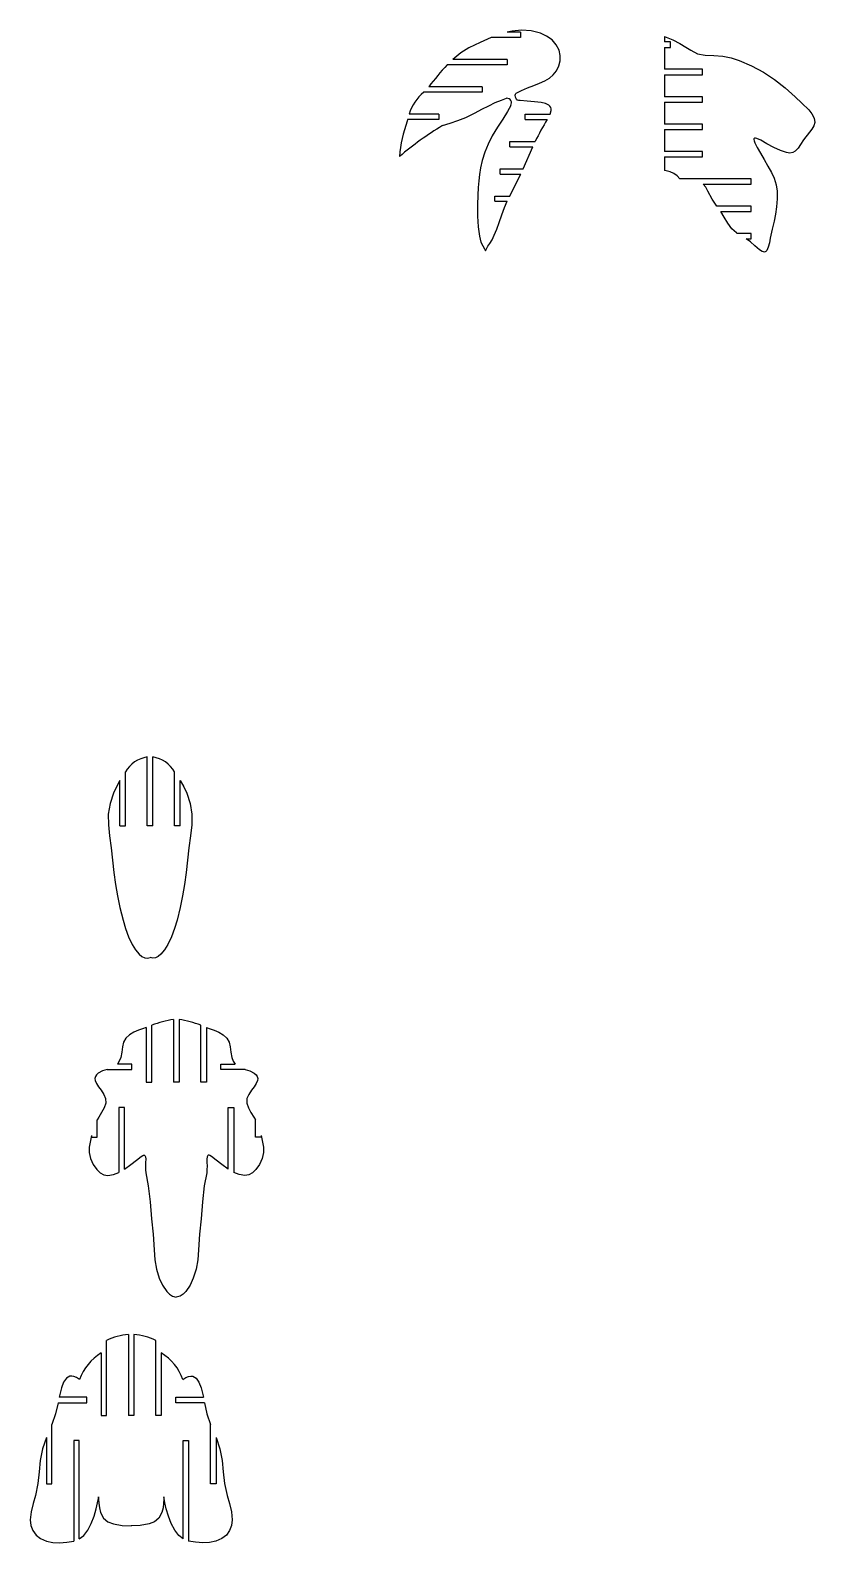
# Model space of a CAD drawing. Extents: x -479 to 866, y -711 to 1020.
# Drawn here: x -345 to 85, y 161 to 991 of the extents above; entities that cross this region are included whole.
import ezdxf

# ---------------------------------------------------------------- set-up
doc = ezdxf.new("R2010")
doc.units = 0
doc.layers.get('0').update_dxf_attribs({"linetype": 'CONTINUOUS'})

msp = doc.modelspace()

# ---------------------------------------------------------------- linework, layer by layer
at = {"color": 7, "linetype": 'CONTINUOUS'}
for p, q in [((-76.21, 990.02), (-83.52, 990.02)), ((-76.21, 990.02), (-76.21, 987.02)), ((2.69, 987.64), (2.69, 984.56)), ((-76.21, 987.02), (-92.31, 987.02)), ((5.99, 984.56), (2.69, 984.56)), ((2.69, 981.56), (2.69, 969.56)), ((2.69, 981.56), (5.99, 981.56)), ((5.99, 981.56), (5.99, 984.56)), ((-83.55, 972.02), (-116.59, 972.02)), ((-83.55, 975.02), (-113.45, 975.02)), ((-83.55, 975.02), (-83.55, 972.02)), ((23.49, 969.56), (2.69, 969.56)), ((2.69, 966.56), (2.69, 954.56)), ((2.69, 966.56), (23.49, 966.56)), ((23.49, 966.56), (23.49, 969.56)), ((-97.33, 957.02), (-129.38, 957.02)), ((-97.33, 960.02), (-126.63, 960.02)), ((-97.33, 960.02), (-97.33, 957.02)), ((23.49, 954.56), (2.69, 954.56)), ((23.49, 951.56), (23.49, 954.56)), ((2.69, 951.56), (2.69, 939.56)), ((2.69, 951.56), (23.49, 951.56)), ((-138.19, 942.02), (-138.37, 941.11)), ((-121.02, 942.02), (-138.19, 942.02)), ((-121.02, 945.02), (-137.39, 945.02)), ((-121.02, 945.02), (-121.02, 942.02)), ((-73.69, 945.02), (-60, 945.02)), ((-73.69, 942.02), (-73.69, 945.02)), ((-73.69, 942.02), (-61.61, 942.02)), ((23.49, 939.56), (2.69, 939.56)), ((23.49, 936.56), (23.49, 939.56)), ((-82.14, 930.02), (-68.19, 930.02)), ((-82.14, 927.02), (-82.14, 930.02)), ((2.69, 936.56), (2.69, 924.56)), ((2.69, 936.56), (23.49, 936.56)), ((-82.14, 927.02), (-69.58, 927.02)), ((-74.81, 915.02), (-69.58, 927.02)), ((23.49, 924.56), (2.69, 924.56)), ((2.69, 921.56), (2.69, 914.02)), ((2.69, 921.56), (23.49, 921.56)), ((23.49, 921.56), (23.49, 924.56)), ((-87.43, 915.02), (-74.81, 915.02)), ((-87.43, 912.02), (-87.43, 915.02)), ((-87.43, 912.02), (-76.17, 912.02)), ((50.3, 909.56), (11.19, 909.56)), ((23.9, 906.56), (50.3, 906.56)), ((50.3, 906.56), (50.3, 909.56)), ((-90.45, 900.02), (-82.21, 900.02)), ((-90.45, 897.14), (-90.45, 900.02)), ((-90.45, 897.14), (-83.58, 897.14)), ((50.3, 894.56), (31.44, 894.56)), ((33.58, 891.56), (50.3, 891.56)), ((50.3, 891.56), (50.3, 894.56)), ((50.3, 879.56), (42.55, 879.56)), ((47.57, 876.56), (50.3, 876.56)), ((50.3, 876.56), (50.3, 879.56)), ((-281, 554.6), (-281, 592.28)), ((-278, 554.6), (-278, 592.28)), ((-293, 554.6), (-293, 584.05)), ((-266, 554.6), (-266, 584.05)), ((-296, 554.6), (-296, 579.44)), ((-263, 554.6), (-263, 579.44)), ((-296, 554.6), (-293, 554.6)), ((-278, 554.6), (-281, 554.6)), ((-263, 554.6), (-266, 554.6)), ((-266.59, 448.25), (-266.59, 413.8)), ((-263.59, 448.25), (-263.59, 413.8)), ((-281.59, 443.95), (-281.59, 413.8)), ((-278.59, 413.8), (-278.59, 445.14)), ((-251.59, 413.8), (-251.59, 445.14)), ((-248.59, 443.95), (-248.59, 413.8)), ((-289.5, 423.83), (-297.43, 423.83)), ((-289.5, 420.83), (-289.5, 423.83)), ((-240.69, 423.83), (-232.76, 423.83)), ((-240.69, 420.83), (-240.69, 423.83)), ((-302.94, 420.83), (-289.5, 420.83)), ((-227.25, 420.83), (-240.69, 420.83)), ((-281.59, 413.8), (-278.59, 413.8)), ((-263.59, 413.8), (-266.59, 413.8)), ((-248.59, 413.8), (-251.59, 413.8)), ((-293.59, 400.03), (-296.59, 400.03)), ((-296.59, 400.03), (-296.59, 364.37)), ((-293.59, 366.13), (-293.59, 400.03)), ((-236.59, 400.03), (-233.59, 400.03)), ((-236.59, 366.13), (-236.59, 400.03)), ((-233.59, 400.03), (-233.59, 364.37)), ((-308.59, 383.64), (-308.59, 393.13)), ((-221.59, 383.64), (-221.59, 393.13)), ((-311.59, 384.6), (-311.59, 383.64)), ((-311.59, 383.64), (-308.59, 383.64)), ((-218.59, 383.64), (-221.59, 383.64)), ((-218.59, 384.6), (-218.59, 383.64)), ((-291.32, 275.4), (-291.32, 230.98)), ((-288.32, 275.4), (-288.32, 230.98)), ((-303.32, 230.98), (-303.32, 272.17)), ((-276.32, 230.98), (-276.32, 272.17)), ((-306.32, 265.31), (-306.32, 230.98)), ((-273.32, 265.31), (-273.32, 230.98)), ((-314.22, 241.01), (-329.43, 241.01)), ((-314.22, 238.01), (-314.22, 241.01)), ((-265.42, 241.01), (-250.21, 241.01)), ((-265.42, 238.01), (-265.42, 241.01)), ((-329.97, 238.01), (-314.22, 238.01)), ((-249.66, 238.01), (-265.42, 238.01)), ((-333.32, 193.48), (-333.32, 226.14)), ((-306.32, 230.98), (-303.32, 230.98)), ((-288.32, 230.98), (-291.32, 230.98)), ((-273.32, 230.98), (-276.32, 230.98)), ((-246.32, 193.48), (-246.32, 226.14)), ((-336.32, 218.93), (-336.32, 193.48)), ((-318.32, 217.21), (-321.32, 217.21)), ((-321.32, 217.21), (-321.32, 162.07)), ((-318.32, 163.3), (-318.32, 217.21)), ((-261.32, 217.21), (-258.32, 217.21)), ((-261.32, 163.3), (-261.32, 217.21)), ((-258.32, 217.21), (-258.32, 162.07)), ((-243.32, 218.93), (-243.32, 193.48)), ((-336.32, 193.48), (-333.32, 193.48)), ((-243.32, 193.48), (-246.32, 193.48))]:
    msp.add_line(p, q, dxfattribs=at)
at = {"color": 7, "linetype": 'CONTINUOUS', "flags": 128}
for points in [[(-78.59, 956.41), (-75.77, 957.88), (-72.39, 959.34), (-68.95, 960.69), (-65.79, 961.93), (-62.95, 963.22), (-60.46, 964.69), (-58.33, 966.5), (-56.6, 968.77), (-55.33, 971.42), (-54.6, 974.29), (-54.51, 977.23), (-55.13, 980.09), (-56.67, 983.06), (-58.99, 985.68), (-61.94, 987.84), (-65.39, 989.44), (-70.49, 990.67), (-75.78, 991), (-80.86, 990.55), (-83.52, 990.02)], [(2.69, 987.64), (7.3, 985.75), (11.18, 983.74), (14.36, 981.78), (17.12, 980.02), (20.87, 978.13), (25.08, 977.25), (29.8, 977.06), (34.65, 976.82), (39.29, 975.93), (43.7, 974.45), (50.45, 971.42), (56.95, 968.02), (63.11, 964.05), (68.86, 959.36), (74.33, 954.43), (78.08, 951.02), (81.82, 947.28), (83.61, 945.07), (84.84, 942.74), (85.12, 940.32), (84.57, 938.58), (83.52, 936.82), (82.18, 935.04), (78.9, 930.83), (77.36, 928.39), (75.96, 926.24), (74.46, 924.61), (73.11, 923.85), (71.47, 923.6), (69.54, 923.86), (66.25, 924.98), (62.75, 926.66), (58.92, 928.76), (55.57, 930.62), (53.33, 931.65), (52.7, 931.82), (52.22, 931.83), (52.01, 931.74), (51.86, 931.57), (51.79, 931.34), (51.77, 931.04), (51.93, 930.26), (52.29, 929.25), (53.54, 926.68), (55.29, 923.54), (57.33, 920.06), (59.43, 916.46), (61.35, 912.96), (62.87, 909.77), (64.04, 906.17), (64.45, 902.66), (64.46, 898.52), (64.16, 894.16), (63.6, 890.16), (62.82, 886.34), (61.77, 881.9), (60.72, 877), (60.23, 874.35), (59.64, 871.91), (58.82, 870.09), (58.29, 869.54), (57.64, 869.3), (56.96, 869.38), (56.21, 869.68), (54.88, 870.55), (52.25, 872.78), (49.84, 874.89), (47.57, 876.56)], [(-92.31, 987.02), (-98.42, 984.25), (-104.55, 981.28), (-109.02, 978.53), (-113.45, 975.02)], [(-76.52, 952.37), (-77.18, 952.47), (-77.82, 952.56), (-78.13, 952.71), (-78.42, 953.01), (-78.7, 953.49), (-78.95, 954.21), (-79.13, 955.46), (-78.99, 956.02), (-78.83, 956.24), (-78.59, 956.41)], [(-119.16, 938.65), (-114.9, 940.07), (-110.72, 941.42), (-106.23, 943.21), (-101.07, 945.76), (-97.48, 947.62), (-93.75, 949.51), (-90.1, 951.27), (-86.75, 952.71), (-83.94, 953.68)], [(-81.62, 949.75), (-83.5, 946.38), (-86.06, 942.29), (-88.93, 937.74), (-91.74, 933.04), (-94.1, 928.45), (-95.88, 924.14), (-97.34, 919.51), (-98.22, 915.45), (-98.73, 911.86), (-99.14, 908.46), (-99.48, 904.81), (-99.76, 900.48), (-99.92, 895.16), (-99.82, 888.91), (-99.44, 883.22), (-98.75, 878.06), (-97.96, 874.82), (-96.97, 872.65)], [(-60, 945.02), (-59.42, 947.02), (-59.44, 947.89), (-59.69, 948.65), (-60.14, 949.3), (-60.79, 949.86), (-62.56, 950.72), (-64.89, 951.32), (-68.61, 951.8), (-72.7, 952.08), (-76.52, 952.37)], [(11.19, 909.56), (9.6, 911.07), (7.87, 912.37), (5.85, 913.25), (3.61, 913.84), (2.69, 914.02)], [(-82.21, 900.02), (-79.19, 905.93), (-76.17, 912.02)], [(31.44, 894.56), (28.82, 898.33), (26.55, 902.67), (25.35, 904.86), (23.9, 906.56)], [(-94.26, 872.52), (-93.08, 873.97), (-91.88, 876.02), (-90.68, 878.55), (-89.31, 881.93), (-87.99, 885.53), (-86.48, 889.82), (-85.02, 893.74), (-83.58, 897.14)], [(42.55, 879.56), (42.22, 879.79), (39.73, 882.01), (37.48, 885.12), (35.49, 888.44), (33.58, 891.56)], [(-96.97, 872.65), (-96.12, 871.13), (-95.45, 869.93)], [(-95.45, 869.93), (-94.78, 871.38), (-94.26, 872.52)], [(-296, 579.44), (-297.95, 575.98), (-299.61, 572.36), (-301.46, 566.72), (-302.43, 560.88), (-302.36, 554.98), (-301.66, 549.08), (-300.78, 542.36), (-300.12, 535.62), (-299.32, 528.82), (-298.4, 522.27), (-297.39, 516.04), (-296.09, 509.67), (-294.3, 502.67), (-292.94, 498.18), (-291.27, 493.62), (-289.24, 489.32), (-287.44, 486.45), (-285.39, 484.04), (-283.92, 482.83), (-282.42, 482.07), (-280.94, 481.88), (-279.5, 482.34)], [(-263, 579.44), (-261.05, 575.98), (-259.39, 572.36), (-257.54, 566.72), (-256.58, 560.88), (-256.64, 554.98), (-257.35, 549.08), (-258.22, 542.36), (-258.88, 535.62), (-259.69, 528.82), (-260.61, 522.27), (-261.62, 516.04), (-262.91, 509.67), (-264.7, 502.67), (-266.07, 498.18), (-267.74, 493.62), (-269.77, 489.32), (-271.57, 486.45), (-273.62, 484.04), (-275.09, 482.83), (-276.58, 482.07), (-278.06, 481.88), (-279.5, 482.34)], [(-281.59, 443.95), (-283.61, 443.18), (-285.92, 442.32), (-288.35, 441.27), (-290.78, 439.88), (-292.86, 438.07), (-294.1, 435.84), (-294.7, 433.24), (-295.05, 430.36), (-295.6, 427.45), (-296.37, 425.49), (-297.43, 423.83)], [(-248.59, 443.95), (-246.58, 443.18), (-244.27, 442.32), (-241.84, 441.27), (-239.41, 439.88), (-237.33, 438.07), (-236.09, 435.84), (-235.49, 433.24), (-235.14, 430.36), (-234.59, 427.45), (-233.82, 425.49), (-232.76, 423.83)], [(-302.94, 420.83), (-305.5, 420.09), (-307.88, 418.78), (-308.83, 417.93), (-309.48, 416.98), (-309.77, 415.95), (-309.66, 414.86), (-308.92, 413.13), (-307.72, 411.32), (-306.34, 409.43), (-304.83, 407.16), (-303.87, 404.89), (-303.81, 402.33), (-304.66, 399.79), (-306.06, 397.27), (-307.65, 394.73), (-308.59, 393.13)], [(-227.25, 420.83), (-224.69, 420.09), (-222.31, 418.78), (-221.36, 417.93), (-220.71, 416.98), (-220.42, 415.95), (-220.53, 414.86), (-221.27, 413.13), (-222.47, 411.32), (-223.85, 409.43), (-225.36, 407.16), (-226.32, 404.89), (-226.38, 402.33), (-225.53, 399.79), (-224.13, 397.27), (-222.54, 394.73), (-221.59, 393.13)], [(-311.59, 384.6), (-312.42, 380.98), (-312.86, 378.21), (-312.87, 375.28), (-312.18, 372.08), (-310.75, 368.79), (-308.78, 365.88), (-306.87, 364.1), (-304.81, 363.07), (-302.64, 362.73), (-299.64, 363.16), (-296.59, 364.37)], [(-218.59, 384.6), (-217.77, 380.98), (-217.33, 378.21), (-217.32, 375.28), (-218.01, 372.08), (-219.44, 368.79), (-221.41, 365.88), (-223.32, 364.1), (-225.38, 363.07), (-227.55, 362.73), (-230.55, 363.16), (-233.59, 364.37)], [(-293.59, 366.13), (-290.11, 368.65), (-287, 371.12), (-284.43, 373.08), (-283.4, 373.68), (-283.05, 373.8), (-282.74, 373.81), (-282.52, 373.74), (-282.32, 373.57), (-282.16, 373.3), (-282.04, 372.92), (-281.9, 371.62), (-281.91, 369.83), (-281.95, 367.89), (-281.91, 365.84), (-281.78, 364.06), (-280.45, 356.97), (-279.46, 348.29), (-278.67, 338.93), (-277.8, 330.41), (-277.29, 321.84), (-276.89, 316.45), (-275.99, 311.3), (-274.42, 306.29), (-272.73, 302.55), (-270.38, 299.12), (-268.89, 297.66), (-267.21, 296.53), (-265.09, 295.99)], [(-236.59, 366.13), (-240.08, 368.65), (-243.19, 371.12), (-245.76, 373.08), (-246.79, 373.68), (-247.14, 373.8), (-247.44, 373.81), (-247.67, 373.74), (-247.87, 373.57), (-248.03, 373.3), (-248.15, 372.92), (-248.29, 371.62), (-248.28, 369.83), (-248.24, 367.89), (-248.28, 365.84), (-248.41, 364.06), (-249.74, 356.97), (-250.73, 348.29), (-251.52, 338.93), (-252.39, 330.41), (-252.9, 321.84), (-253.3, 316.45), (-254.19, 311.3), (-255.77, 306.29), (-257.46, 302.55), (-259.81, 299.12), (-261.3, 297.66), (-262.98, 296.53), (-265.09, 295.99)], [(-318.12, 250.7), (-319.77, 251.78), (-321.25, 252.41), (-322.45, 252.61), (-323.53, 252.5), (-324.5, 252.1), (-325.36, 251.45), (-326.96, 249.24), (-328.15, 246.27), (-329.43, 241.01)], [(-261.51, 250.7), (-259.87, 251.78), (-258.39, 252.41), (-257.19, 252.61), (-256.11, 252.5), (-255.14, 252.1), (-254.28, 251.45), (-252.68, 249.24), (-251.49, 246.27), (-250.21, 241.01)], [(-329.97, 238.01), (-331.29, 231.96), (-333.32, 226.14)], [(-249.66, 238.01), (-248.35, 231.96), (-246.32, 226.14)], [(-336.32, 218.93), (-338.49, 212.66), (-339.71, 206.38), (-340.26, 200.11), (-340.97, 193.72), (-342.36, 187.08), (-343.65, 182.64), (-344.79, 178.17), (-345.22, 173.81), (-344.83, 170.7), (-343.77, 167.88), (-342.02, 165.44), (-339.58, 163.52), (-336.3, 162.06), (-332.77, 161.34), (-329.14, 161.19), (-325.15, 161.43), (-321.32, 162.07)], [(-243.32, 218.93), (-241.15, 212.66), (-239.93, 206.38), (-239.38, 200.11), (-238.67, 193.72), (-237.28, 187.08), (-235.99, 182.64), (-234.85, 178.17), (-234.42, 173.81), (-234.81, 170.7), (-235.86, 167.88), (-237.61, 165.44), (-240.05, 163.52), (-243.34, 162.06), (-246.87, 161.34), (-250.49, 161.19), (-254.49, 161.43), (-258.32, 162.07)], [(-318.32, 163.3), (-315.88, 165.23), (-313.67, 168.16), (-311.76, 171.84), (-310.19, 175.81), (-308.98, 179.8), (-308.24, 183.14), (-307.87, 185.45), (-307.75, 186.36), (-307.74, 186.38), (-307.74, 186.39), (-307.74, 186.39), (-307.74, 186.39), (-307.73, 186.39), (-307.73, 186.39), (-307.73, 186.39), (-307.73, 186.39), (-307.73, 186.39), (-307.73, 186.39), (-307.73, 186.39), (-307.73, 186.39), (-307.72, 186.32), (-307.72, 186.22), (-307.71, 185.94), (-307.7, 185.11), (-307.58, 182.83), (-307.25, 180.3), (-306.61, 177.7), (-305.04, 174.71), (-302.63, 172.72), (-299.64, 171.52), (-294.73, 170.67), (-289.88, 170.42), (-289.82, 170.42)], [(-261.32, 163.3), (-263.76, 165.23), (-265.96, 168.16), (-267.88, 171.84), (-269.45, 175.81), (-270.66, 179.8), (-271.4, 183.14), (-271.77, 185.45), (-271.89, 186.36), (-271.9, 186.38), (-271.9, 186.39), (-271.9, 186.39), (-271.9, 186.39), (-271.9, 186.39), (-271.9, 186.39), (-271.9, 186.39), (-271.9, 186.39), (-271.9, 186.39), (-271.9, 186.39), (-271.91, 186.39), (-271.91, 186.39), (-271.91, 186.32), (-271.92, 186.22), (-271.92, 185.94), (-271.94, 185.11), (-272.06, 182.83), (-272.38, 180.3), (-273.03, 177.7), (-274.6, 174.71), (-277.01, 172.72), (-280, 171.52), (-284.91, 170.67), (-289.76, 170.42), (-289.82, 170.42)]]:
    msp.add_lwpolyline(points, dxfattribs=at)
at = {"color": 7, "linetype": 'CONTINUOUS'}
for centre, radius, start, end in [((41.93, 829.14), 213.4, 137.96994, 142.1723), ((-111.88, 936.65), 26.85, 130.65825, 161.84191), ((-83.76, 951.14), 2.55, 327.08814, 94.10119), ((-79.5, 918.03), 63.23, 158.59178, 176.6486), ((-28.84, 788.74), 175.02, 121.06861, 130.55164), ((57.4, 868.95), 139.65, 148.45058, 154.06812), ((-278.47, 575.74), 16.74, 98.68971, 150.23634), ((-280.53, 575.74), 16.74, 29.76379, 81.31016), ((-257.39, 388.1), 60.85, 98.703, 110.3968), ((-272.8, 388.1), 60.85, 69.60315, 81.29719), ((-289.18, 243.62), 31.86, 93.84876, 116.34702), ((-290.46, 243.62), 31.86, 63.65326, 86.15095), ((-292.14, 241.78), 27.47, 121.07846, 161.07064), ((-287.5, 241.78), 27.47, 18.92944, 58.92174)]:
    msp.add_arc(centre, radius, start, end, dxfattribs=at)

doc.saveas('drawing.dxf')
